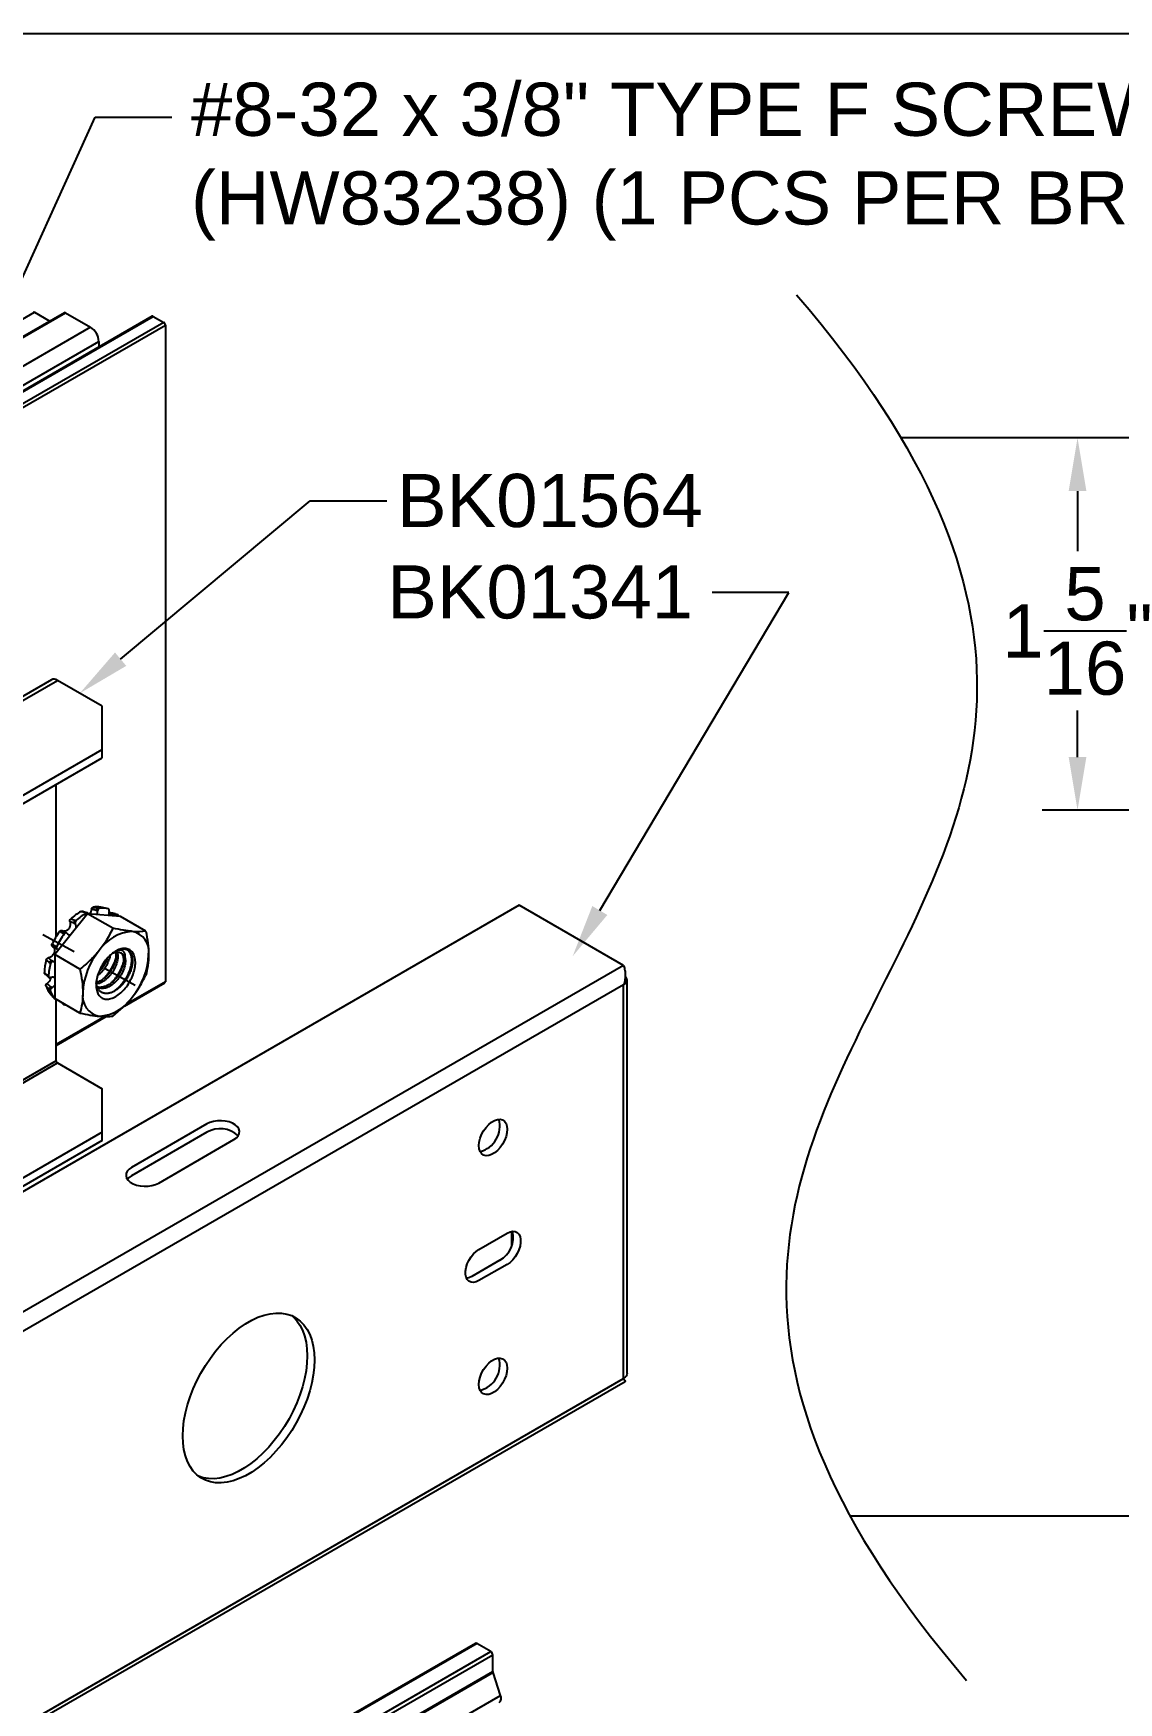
# Model space of a CAD drawing. Extents: x -1.3 to 15.9, y -12.4 to 0.
# Drawn here: x 5.65 to 9.47, y -5.88 to 0 of the extents above; entities that cross this region are included whole.
import ezdxf
from ezdxf import colors
from ezdxf.entities.mleader import LeaderData, LeaderLine
from ezdxf.math import Vec2, Vec3

# ---------------------------------------------------------------- set-up
doc = ezdxf.new("R2010")
doc.units = 0
doc.header["$LTSCALE"] = 0.5
doc.header["$MEASUREMENT"] = 0
doc.linetypes.add('CENTER', pattern=[2, 1.25, -0.25, 0.25, -0.25])
doc.layers.get('Defpoints').update_dxf_attribs({"linetype": 'CONTINUOUS'})
for name, color, linetype in [('Centerline', 210, 'CENTER'), ('Dimension', 10, 'CONTINUOUS'), ('FAB DWG', 221, 'CONTINUOUS'), ('Hardware', 242, 'CONTINUOUS'), ('Housing', 150, 'CONTINUOUS'), ('WallMount Bracket', 190, 'CONTINUOUS')]:
    doc.layers.add(name, color=color, linetype=linetype)
doc.layers.add('Text-Unprinted', color=131, linetype='CONTINUOUS', plot=False)
doc.styles.get("Standard").update_dxf_attribs({"font": 'arial.ttf'})
doc.dimstyles.get("Standard").update_dxf_attribs({"dimtxt": 0.18, "dimasz": 0.18, "dimexe": 0.18, "dimexo": 0.0625, "dimgap": 0.09, "dimtad": 0, "dimtih": 1, "dimtoh": 1, "dimdec": 4, "dimzin": 0, "dimdsep": 46, "dimtxsty": 'Standard', "dimcen": 0.09, "dimadec": 0, "dimazin": 0, "dimtfac": 1, "dimtdec": 4, "dimtofl": 0, "dimtmove": 0, "dimatfit": 3, "dimfxl": 1, "dimtolj": 1, "dimtzin": 0, "dimarcsym": 0})

# ---------------------------------------------------------------- blocks, each defined once
blk = doc.blocks.new('*D0')
at = {"layer": 'Defpoints', "color": 0, "transparency": 16777216}
for p in [(9.3288, -1.4261), (10.435, -1.4261), (10.435, -2.7386)]:
    blk.add_point(p, dxfattribs=at)
at = {"layer": 'FAB DWG', "color": 0, "lineweight": -2, "transparency": 16777216}
for p, q in [((10.385, -1.4261), (9.2038, -1.4261)), ((9.3288, -1.6136), (9.3288, -1.8256)), ((9.3288, -2.5511), (9.3288, -2.3877)), ((10.385, -2.7386), (9.2038, -2.7386))]:
    blk.add_line(p, q, dxfattribs=at)
at = {"layer": 'FAB DWG', "color": 0, "transparency": 16777216}
for points in [[(9.2975, -1.6136), (9.36, -1.6136), (9.3288, -1.4261)], [(9.2975, -2.5511), (9.36, -2.5511), (9.3288, -2.7386)]]:
    blk.add_solid(points, dxfattribs=at)
at = {"layer": 'FAB DWG', "color": 0, "transparency": 16777216, "insert": (9.3288, -2.1066), "char_height": 0.1875, "attachment_point": 5}
blk.add_mtext('\\A1;1{\\H1x;\\S5/16;}"', dxfattribs=at)

msp = doc.modelspace()

# ---------------------------------------------------------------- linework, layer by layer
at = {"layer": 'Centerline', "transparency": 16777216}
msp.add_line((4.1471, -2.33739), (6.00755, -3.35511), dxfattribs=at)
at = {"layer": 'Dimension', "transparency": 16777216}
msp.add_open_spline([(8.33818, -0.92123), (9.30233, -2.04255), (8.63809, -3.36382), (7.97385, -4.68509), (8.93801, -5.80641)], degree=3, dxfattribs=at)
at = {"layer": 'Hardware', "linetype": 'Continuous', "lineweight": 25, "transparency": 16777216}
for p, q in [((5.83974, -3.10353), (5.72373, -3.24785)), ((5.83574, -3.10118), (5.83145, -3.10008)), ((5.83895, -3.10066), (5.83463, -3.09955)), ((5.92855, -3.1548), (5.83974, -3.10353)), ((5.95575, -3.1139), (5.83974, -3.10353)), ((5.87503, -3.09495), (5.87046, -3.09231)), ((5.87508, -3.09331), (5.87046, -3.09231)), ((5.87503, -3.09495), (5.87508, -3.09331)), ((5.87592, -3.08392), (5.8805, -3.08492)), ((5.9086, -3.08539), (5.88594, -3.08077)), ((5.91512, -3.10322), (5.91424, -3.10463)), ((5.91587, -3.09534), (5.91546, -3.09696)), ((5.93814, -3.11146), (5.93357, -3.10882)), ((5.93875, -3.10997), (5.93357, -3.10882)), ((5.93776, -3.11229), (5.93814, -3.11146)), ((5.93814, -3.11146), (5.93875, -3.10997)), ((5.94348, -3.1058), (5.93831, -3.10466)), ((6.04456, -3.16517), (5.95575, -3.1139)), ((5.74949, -3.16381), (5.7489, -3.16348)), ((5.75755, -3.17459), (5.75393, -3.17289)), ((5.7651, -3.17172), (5.76146, -3.17)), ((5.76636, -3.1726), (5.76729, -3.17352)), ((5.79702, -3.13998), (5.79246, -3.13734)), ((5.79637, -3.13875), (5.79246, -3.13734)), ((5.79475, -3.12684), (5.79863, -3.12824)), ((5.79702, -3.13998), (5.79637, -3.13875)), ((5.71831, -3.22008), (5.71604, -3.21872)), ((5.71849, -3.22019), (5.71831, -3.22008)), ((5.72708, -3.21781), (5.73039, -3.22002)), ((5.72831, -3.22621), (5.73165, -3.22843)), ((5.73392, -3.22935), (5.73269, -3.22893)), ((5.70867, -3.27875), (5.7055, -3.27617)), ((5.7182, -3.27187), (5.71363, -3.26923)), ((5.71363, -3.26923), (5.71682, -3.27183)), ((5.71682, -3.27183), (5.7182, -3.27187)), ((5.81254, -3.29911), (5.72373, -3.24785)), ((5.72373, -3.24785), (5.72373, -3.40253)), ((5.69875, -3.32209), (5.70185, -3.32519)), ((5.69994, -3.32548), (5.70306, -3.32859)), ((5.70981, -3.32894), (5.70836, -3.32942)), ((5.70779, -3.37388), (5.70466, -3.37046)), ((5.71411, -3.36418), (5.70954, -3.36154)), ((5.70954, -3.36154), (5.7127, -3.36498)), ((5.7127, -3.36498), (5.71411, -3.36418)), ((5.72059, -3.39984), (5.72391, -3.40359)), ((5.81254, -3.4538), (5.72373, -3.40253)), ((5.74859, -3.41688), (5.75059, -3.41907)), ((5.7506, -3.41907), (5.75413, -3.42296))]:
    msp.add_line(p, q, dxfattribs=at)
at = {"layer": 'Hardware', "linetype": 'Continuous', "lineweight": 25, "transparency": 16777216, "flags": 128}
msp.add_lwpolyline([(5.93891, -3.39533), (5.9433, -3.39264), (5.94767, -3.38964), (5.952, -3.38634), (5.95628, -3.38275), (5.96049, -3.37889), (5.96462, -3.37477), (5.96864, -3.37042), (5.97254, -3.36585), (5.9763, -3.36107), (5.97992, -3.35611), (5.98337, -3.35099), (5.98664, -3.34572), (5.98972, -3.34033), (5.99259, -3.33484), (5.99525, -3.32927), (5.99768, -3.32365), (5.99987, -3.31799), (6.00182, -3.31233), (6.00352, -3.30667), (6.00495, -3.30106), (6.00612, -3.2955), (6.00702, -3.29002), (6.00765, -3.28464), (6.008, -3.27939), (6.00807, -3.27428), (6.00786, -3.26934), (6.00737, -3.26458), (6.00661, -3.26003), (6.00557, -3.2557), (6.00427, -3.25162), (6.0027, -3.24779), (6.00088, -3.24423), (5.99881, -3.24096), (5.99649, -3.23799), (5.99395, -3.23533), (5.99118, -3.23299), (5.9882, -3.23099), (5.98503, -3.22933), (5.98166, -3.22801), (5.97813, -3.22705), (5.97444, -3.22644), (5.9706, -3.22619), (5.96664, -3.2263), (5.96257, -3.22676), (5.9584, -3.22759), (5.95415, -3.22877), (5.94984, -3.2303), (5.94549, -3.23217), (5.94111, -3.23438), (5.93672, -3.23691), (5.93234, -3.23976), (5.92798, -3.24292), (5.92367, -3.24636), (5.91943, -3.25009), (5.91526, -3.25408), (5.91118, -3.25831), (5.90722, -3.26278), (5.90339, -3.26746), (5.89969, -3.27233), (5.89616, -3.27737), (5.8928, -3.28257), (5.88962, -3.2879), (5.88664, -3.29334), (5.88388, -3.29887), (5.88133, -3.30447), (5.87902, -3.31011), (5.87694, -3.31578), (5.87512, -3.32144), (5.87355, -3.32708), (5.87225, -3.33267), (5.87122, -3.33819), (5.87045, -3.34362), (5.86997, -3.34894), (5.86976, -3.35412), (5.86983, -3.35915), (5.87018, -3.364), (5.8708, -3.36866), (5.8717, -3.3731), (5.87287, -3.37731), (5.8743, -3.38127), (5.876, -3.38496), (5.87795, -3.38838), (5.88014, -3.3915), (5.88257, -3.39432), (5.88523, -3.39682), (5.88811, -3.39899), (5.89118, -3.40082), (5.89446, -3.40231), (5.89791, -3.40345), (5.90152, -3.40424), (5.90529, -3.40467), (5.90919, -3.40474), (5.91321, -3.40445), (5.91733, -3.40381), (5.92154, -3.4028), (5.92582, -3.40145), (5.93016, -3.39975), (5.93453, -3.39771), (5.93891, -3.39533)], dxfattribs=at)
at = {"layer": 'Hardware', "linetype": 'Continuous', "lineweight": 25, "transparency": 16777216}
for centre, radius, start, end in [((5.91709, -3.27201), 0.20305, 119.806436, 132.40124), ((5.94107, -3.28456), 0.21148, 119.869164, 132.338512), ((5.83368, -3.10368), 0.00424, 77.057799, 121.753569), ((5.87114, -3.15781), 0.07844, 79.124599, 99.05659), ((5.87878, -3.09175), 0.00834, 110.065676, 183.831231), ((5.89313, -3.1626), 0.0787, 75.076702, 99.233067), ((5.93876, -3.10995), 0.00531, 94.885201, 167.753066), ((5.88895, -3.15456), 0.07357, 34.039391, 40.697123), ((5.99337, -3.34692), 0.31036, 144.390888, 153.876701), ((6.02051, -3.36259), 0.32325, 144.43812, 153.829469), ((5.75936, -3.1758), 0.00617, 70.126172, 151.806606), ((5.80078, -3.13366), 0.00911, 131.509673, 203.839255), ((6.0062, -3.31601), 0.15032, 93.539091, 146.455532), ((5.98381, -3.23683), 0.07206, 350.678185, 79.523158), ((5.73238, -3.22132), 0.00635, 146.472344, 230.266542), ((6.07392, -3.39383), 0.25128, 140.186593, 177.402047), ((5.9649, -3.28041), 0.05182, 75.870964, 121.989898), ((5.90386, -3.32003), 0.21662, 165.612727, 177.674477), ((5.92727, -3.33458), 0.22562, 165.672802, 177.614402), ((5.71421, -3.27814), 0.00893, 93.723918, 167.247503), ((5.8039, -3.23711), 0.25128, 320.186593, 357.402047), ((5.70309, -3.32247), 0.00436, 174.972557, 223.644537), ((5.77112, -3.33392), 0.08156, 196.882703, 220.066396), ((5.7132, -3.36934), 0.00861, 115.090294, 187.476139), ((5.78902, -3.34905), 0.08494, 196.997426, 219.951672), ((5.89401, -3.39411), 0.07206, 170.678185, 259.523158), ((5.87163, -3.31493), 0.15032, 273.539091, 326.455532), ((5.75246, -3.41745), 0.00247, 185.780093, 221.056334), ((5.77389, -3.35693), 0.06925, 254.375717, 261.191306)]:
    msp.add_arc(centre, radius, start, end, dxfattribs=at)
for points, knots in [([(5.81616, -3.09583), (5.81678, -3.09555), (5.81792, -3.09503), (5.819, -3.09529), (5.8195, -3.0954)], [0, 0, 0, 0, 0.5392711, 1, 1, 1, 1]), ([(5.83463, -3.09955), (5.8345, -3.09951), (5.83135, -3.09872), (5.82625, -3.09735), (5.82146, -3.09592), (5.81951, -3.09534)], [0, 0, 0, 0, 0.0255523, 0.6031617, 1, 1, 1, 1]), ([(5.84193, -3.10373), (5.84187, -3.1035), (5.8416, -3.10256), (5.84057, -3.1014), (5.839, -3.10052), (5.83729, -3.10047), (5.83621, -3.10096), (5.83574, -3.10118)], [0, 0, 0, 0, 0.0759089, 0.3205905, 0.5652709, 0.8099464, 1, 1, 1, 1]), ([(5.85349, -3.08736), (5.85326, -3.08858), (5.85279, -3.09119), (5.85154, -3.09504), (5.84986, -3.09876), (5.848, -3.10184), (5.84661, -3.10342), (5.84602, -3.10409)], [0, 0, 0, 0, 0.1926519, 0.4107471, 0.6288038, 0.8427183, 1, 1, 1, 1]), ([(5.85349, -3.08736), (5.85376, -3.08559), (5.85446, -3.0839), (5.85639, -3.08134), (5.8576, -3.08052), (5.85879, -3.08034)], [0, 0, 0, 0, 0.5, 0.5, 1, 1, 1, 1]), ([(5.87282, -3.10649), (5.87318, -3.10543), (5.87399, -3.10306), (5.87476, -3.09915), (5.87494, -3.09636), (5.87503, -3.09495)], [0, 0, 0, 0, 0.2841783, 0.6369144, 1, 1, 1, 1]), ([(5.8805, -3.08492), (5.87916, -3.08512), (5.87778, -3.08615), (5.87577, -3.08926), (5.87513, -3.09132), (5.87508, -3.09331)], [0, 0, 0, 0, 0.5, 0.5, 1, 1, 1, 1]), ([(5.91587, -3.09534), (5.91637, -3.09337), (5.91639, -3.09128), (5.91548, -3.08803), (5.91455, -3.08688), (5.9134, -3.08655)], [0, 0, 0, 0, 0.5, 0.5, 1, 1, 1, 1]), ([(5.91546, -3.09696), (5.91515, -3.09831), (5.91453, -3.10105), (5.91414, -3.10518), (5.91405, -3.10829), (5.91424, -3.10987), (5.91428, -3.1102)], [0, 0, 0, 0, 0.3038142, 0.6163163, 0.9204413, 1, 1, 1, 1]), ([(5.91512, -3.10322), (5.91552, -3.10259), (5.91632, -3.10134), (5.91773, -3.10036), (5.91877, -3.10001), (5.91923, -3.10026), (5.9193, -3.10029)], [0, 0, 0, 0, 0.3159408, 0.6318717, 0.9480559, 1, 1, 1, 1]), ([(5.93831, -3.10465), (5.93815, -3.10462), (5.93442, -3.1038), (5.92812, -3.10236), (5.9219, -3.10085), (5.91932, -3.10023)], [0, 0, 0, 0, 0.0256457, 0.5966667, 1, 1, 1, 1]), ([(5.94473, -3.10659), (5.94394, -3.10567), (5.94282, -3.10551), (5.9406, -3.10676), (5.93951, -3.10817), (5.93875, -3.10997)], [0, 0, 0, 0, 0.5, 0.5, 1, 1, 1, 1]), ([(5.74105, -3.16621), (5.74208, -3.16477), (5.74347, -3.1637), (5.74637, -3.16273), (5.74783, -3.16285), (5.74901, -3.16356)], [0, 0, 0, 0, 0.5, 0.5, 1, 1, 1, 1]), ([(5.77745, -3.13148), (5.77774, -3.13255), (5.77835, -3.13483), (5.77866, -3.13864), (5.77846, -3.1427), (5.77767, -3.14675), (5.77637, -3.15063), (5.77456, -3.15423), (5.77238, -3.15742), (5.76985, -3.16016), (5.76709, -3.16239), (5.76414, -3.16407), (5.76106, -3.16521), (5.75794, -3.16574), (5.75482, -3.16568), (5.75188, -3.16504), (5.75013, -3.16413), (5.74929, -3.1637)], [0, 0, 0, 0, 0.0631913, 0.134475, 0.2057462, 0.2756616, 0.3455616, 0.4126409, 0.4797123, 0.5444148, 0.6091205, 0.6733268, 0.7375433, 0.8032925, 0.8690531, 0.9374387, 1, 1, 1, 1]), ([(5.76146, -3.17), (5.76135, -3.16995), (5.75872, -3.16874), (5.75467, -3.16673), (5.75089, -3.1646), (5.74949, -3.16381)], [0, 0, 0, 0, 0.0266805, 0.6389398, 1, 1, 1, 1]), ([(5.76636, -3.1726), (5.76523, -3.17148), (5.76362, -3.17106), (5.76036, -3.17179), (5.75872, -3.17295), (5.75755, -3.17459)], [0, 0, 0, 0, 0.5, 0.5, 1, 1, 1, 1]), ([(5.76729, -3.17352), (5.76783, -3.17402), (5.76918, -3.17526), (5.7717, -3.17671), (5.7748, -3.17769), (5.77766, -3.17802), (5.77949, -3.17774), (5.78018, -3.17763)], [0, 0, 0, 0, 0.1566092, 0.3909834, 0.6253339, 0.8581188, 1, 1, 1, 1]), ([(5.77745, -3.13148), (5.77698, -3.12997), (5.777, -3.12817), (5.77799, -3.12475), (5.77895, -3.12318), (5.78017, -3.12207)], [0, 0, 0, 0, 0.5, 0.5, 1, 1, 1, 1]), ([(5.79863, -3.12824), (5.79725, -3.12949), (5.7962, -3.13135), (5.79536, -3.13525), (5.79556, -3.13726), (5.79637, -3.13875)], [0, 0, 0, 0, 0.5, 0.5, 1, 1, 1, 1]), ([(5.79957, -3.15351), (5.79963, -3.15259), (5.79979, -3.15037), (5.79942, -3.14694), (5.79857, -3.14325), (5.79754, -3.14108), (5.79702, -3.13998)], [0, 0, 0, 0, 0.1833102, 0.4472995, 0.7196542, 1, 1, 1, 1]), ([(5.99692, -3.16597), (5.99199, -3.16553), (5.9868, -3.16494), (5.97607, -3.16352), (5.97051, -3.16268), (5.95332, -3.15982), (5.94117, -3.15747), (5.92855, -3.1548)], [0, 0, 0, 0, 0.25, 0.25, 0.5, 0.5, 1, 1, 1, 1]), ([(6.04456, -3.16517), (6.04771, -3.17958), (6.05034, -3.19398), (6.05395, -3.22187), (6.05492, -3.23542), (6.05492, -3.2485)], [0, 0, 0, 0, 0.5, 0.5, 1, 1, 1, 1]), ([(5.71604, -3.21872), (5.71923, -3.22075), (5.72163, -3.22409), (5.72376, -3.23215), (5.72347, -3.23691), (5.72012, -3.24598), (5.7171, -3.25021), (5.70961, -3.25656), (5.70528, -3.25863), (5.70101, -3.25937)], [0, 0, 0, 0, 0.25, 0.25, 0.5, 0.5, 0.75, 0.75, 1, 1, 1, 1]), ([(5.71604, -3.21872), (5.71488, -3.21798), (5.71411, -3.2167), (5.71363, -3.21363), (5.71393, -3.21187), (5.71472, -3.21027)], [0, 0, 0, 0, 0.5, 0.5, 1, 1, 1, 1]), ([(5.71834, -3.22004), (5.71999, -3.22099), (5.72335, -3.22294), (5.72662, -3.22512), (5.7283, -3.22623)], [0, 0, 0, 0, 0.4876479, 1, 1, 1, 1]), ([(5.73039, -3.22002), (5.7295, -3.22183), (5.72924, -3.22385), (5.73009, -3.22715), (5.73119, -3.22843), (5.73269, -3.22893)], [0, 0, 0, 0, 0.5, 0.5, 1, 1, 1, 1]), ([(5.73726, -3.23102), (5.73715, -3.23093), (5.73617, -3.23016), (5.73498, -3.22973), (5.73392, -3.22935)], [0, 0, 0, 0, 0.1136955, 1, 1, 1, 1]), ([(5.88091, -3.23294), (5.87598, -3.23906), (5.87079, -3.24507), (5.86007, -3.25669), (5.85451, -3.26233), (5.83731, -3.27879), (5.82516, -3.28916), (5.81254, -3.29911)], [0, 0, 0, 0, 0.25, 0.25, 0.5, 0.5, 1, 1, 1, 1]), ([(5.97755, -3.23016), (5.97913, -3.23092), (5.98199, -3.23231), (5.98564, -3.2352), (5.98872, -3.23843), (5.9914, -3.24227), (5.99361, -3.24659), (5.99534, -3.25128), (5.99662, -3.25634), (5.99745, -3.26184), (5.99783, -3.26768), (5.99775, -3.27378), (5.99721, -3.28013), (5.99618, -3.28677), (5.99467, -3.29352), (5.99274, -3.30026), (5.99041, -3.30701), (5.98763, -3.31383), (5.98447, -3.32059), (5.98098, -3.32716), (5.97718, -3.33359), (5.97302, -3.33989), (5.96858, -3.34592), (5.96392, -3.35158), (5.95907, -3.3569), (5.95397, -3.36191), (5.94874, -3.36648), (5.94349, -3.37055), (5.93821, -3.37415), (5.93284, -3.37731), (5.92747, -3.37997), (5.92219, -3.38206), (5.91697, -3.38361), (5.91181, -3.38461), (5.90685, -3.38502), (5.90216, -3.38486), (5.89773, -3.38418), (5.89349, -3.38296), (5.88952, -3.3812), (5.88588, -3.37895), (5.88256, -3.37619), (5.87954, -3.3729), (5.87692, -3.36915), (5.87472, -3.36505), (5.87291, -3.3606), (5.8715, -3.35573), (5.87058, -3.35131), (5.8703, -3.34843), (5.8702, -3.34741)], [0, 0, 0, 0, 0.0283148, 0.0516097, 0.0749044, 0.0989224, 0.1229404, 0.1455142, 0.168088, 0.1913184, 0.2145488, 0.2371107, 0.2596713, 0.2829182, 0.3061651, 0.3282289, 0.3502927, 0.373012, 0.3957313, 0.4175629, 0.4393945, 0.4618722, 0.4843489, 0.5059024, 0.5274558, 0.5496639, 0.571872, 0.5929752, 0.6140784, 0.6357959, 0.6575127, 0.6785535, 0.6995944, 0.7212895, 0.7429845, 0.7633594, 0.7837342, 0.8047009, 0.8256677, 0.8460458, 0.8664226, 0.8874293, 0.9084361, 0.9282281, 0.9480201, 0.9683961, 0.9887722, 1, 1, 1, 1]), ([(5.9259, -3.3805), (5.9286, -3.3789), (5.9342, -3.37556), (5.9421, -3.36951), (5.9495, -3.36295), (5.95637, -3.35599), (5.963, -3.34829), (5.96925, -3.33996), (5.97492, -3.33127), (5.98003, -3.32227), (5.98454, -3.31301), (5.98835, -3.30363), (5.99139, -3.2943), (5.9936, -3.28522), (5.99497, -3.27652), (5.9955, -3.26826), (5.99525, -3.26049), (5.99418, -3.25326), (5.99231, -3.2467), (5.98963, -3.24098), (5.98652, -3.23639), (5.98401, -3.23417), (5.9829, -3.23319)], [0, 0, 0, 0, 0.0520574, 0.1081796, 0.1552734, 0.2023637, 0.2531643, 0.3033444, 0.3527983, 0.4028472, 0.4535668, 0.5046448, 0.5557553, 0.6065711, 0.6567765, 0.7062365, 0.7562582, 0.8069606, 0.8580319, 0.9091466, 0.9599773, 1, 1, 1, 1]), ([(5.97211, -3.26204), (5.97229, -3.26056), (5.97264, -3.2576), (5.97268, -3.25346), (5.97235, -3.24956), (5.97162, -3.246), (5.97052, -3.24284), (5.96906, -3.24005), (5.96722, -3.23765), (5.96506, -3.23564), (5.96265, -3.23403), (5.95996, -3.23286), (5.957, -3.23214), (5.95373, -3.23187), (5.95015, -3.23213), (5.94626, -3.23292), (5.94213, -3.23434), (5.93915, -3.23558), (5.93754, -3.23649), (5.93742, -3.23656)], [0, 0, 0, 0, 0.058588, 0.117176, 0.1774658, 0.2377557, 0.2963492, 0.3549427, 0.4151499, 0.4753683, 0.5364436, 0.5975189, 0.6600599, 0.7226009, 0.7895108, 0.8564207, 0.9252738, 0.9941269, 1, 1, 1, 1]), ([(5.69403, -3.2662), (5.69444, -3.26458), (5.69537, -3.26298), (5.69791, -3.26049), (5.69947, -3.25964), (5.70101, -3.25937)], [0, 0, 0, 0, 0.5, 0.5, 1, 1, 1, 1]), ([(5.71682, -3.27183), (5.71516, -3.27179), (5.71331, -3.27253), (5.71029, -3.2751), (5.70913, -3.27691), (5.70867, -3.27875)], [0, 0, 0, 0, 0.5, 0.5, 1, 1, 1, 1]), ([(5.7182, -3.27187), (5.71935, -3.27186), (5.72116, -3.27184), (5.72304, -3.27133), (5.72373, -3.27115)], [0, 0, 0, 0, 0.6332516, 1, 1, 1, 1]), ([(5.93814, -3.23919), (5.93817, -3.23929), (5.93892, -3.24133), (5.9395, -3.24619), (5.93977, -3.25362), (5.93896, -3.26178), (5.93714, -3.27039), (5.93428, -3.27939), (5.93047, -3.2885), (5.92582, -3.29745), (5.92044, -3.30611), (5.91436, -3.31434), (5.9076, -3.32203), (5.9003, -3.329), (5.89266, -3.33505), (5.88491, -3.34), (5.87734, -3.34384), (5.87243, -3.34538), (5.87005, -3.34612)], [0, 0, 0, 0, 0.0032855, 0.0706388, 0.1369603, 0.2026155, 0.2695035, 0.3371178, 0.4047845, 0.4718268, 0.5376266, 0.6037343, 0.6709706, 0.7386844, 0.8061958, 0.8728376, 0.9384092, 1, 1, 1, 1]), ([(5.94311, -3.23855), (5.94349, -3.23936), (5.94462, -3.24178), (5.94571, -3.2467), (5.94637, -3.25313), (5.94619, -3.26023), (5.94519, -3.26779), (5.94332, -3.27576), (5.94059, -3.284), (5.93696, -3.29259), (5.93244, -3.30128), (5.92707, -3.30993), (5.92099, -3.31816), (5.91423, -3.32586), (5.90692, -3.33283), (5.89929, -3.33887), (5.89154, -3.34385), (5.88379, -3.34767), (5.87677, -3.3502), (5.87247, -3.35087), (5.87067, -3.35115)], [0, 0, 0, 0, 0.0273655, 0.081369, 0.1367468, 0.1911524, 0.2457534, 0.3012619, 0.3572333, 0.4131999, 0.4738913, 0.5334578, 0.5933032, 0.6541702, 0.7154694, 0.7765855, 0.8369142, 0.8962743, 0.9565672, 1, 1, 1, 1]), ([(5.95603, -3.24077), (5.95725, -3.2418), (5.95984, -3.24398), (5.96276, -3.24874), (5.96492, -3.25462), (5.96608, -3.26143), (5.96627, -3.26895), (5.96548, -3.27708), (5.96365, -3.2857), (5.9608, -3.2947), (5.95699, -3.30381), (5.95233, -3.31276), (5.94696, -3.32141), (5.94088, -3.32964), (5.93412, -3.33734), (5.92681, -3.34431), (5.91918, -3.35036), (5.91143, -3.35532), (5.90367, -3.35918), (5.89593, -3.36185), (5.88827, -3.36329), (5.88101, -3.36328), (5.876, -3.36265), (5.87368, -3.36167), (5.87339, -3.36155)], [0, 0, 0, 0, 0.0427868, 0.0906369, 0.1387048, 0.1865073, 0.2335776, 0.280175, 0.3276473, 0.3756351, 0.4236601, 0.471242, 0.517942, 0.5648606, 0.6125801, 0.6606385, 0.7085533, 0.7558509, 0.802389, 0.8496585, 0.8975604, 0.9456217, 0.99336, 1, 1, 1, 1]), ([(5.97211, -3.26204), (5.97238, -3.26418), (5.97292, -3.26841), (5.9727, -3.27555), (5.97171, -3.2831), (5.96983, -3.29107), (5.96711, -3.29931), (5.96348, -3.30789), (5.95896, -3.31659), (5.95359, -3.32524), (5.94751, -3.33347), (5.94074, -3.34116), (5.93344, -3.34814), (5.92581, -3.35418), (5.91806, -3.35915), (5.9103, -3.36301), (5.90255, -3.36568), (5.89492, -3.36709), (5.88758, -3.3672), (5.88086, -3.36588), (5.87634, -3.36434), (5.87431, -3.36292), (5.87405, -3.36274)], [0, 0, 0, 0, 0.0491453, 0.0974279, 0.1458838, 0.1951452, 0.2448174, 0.2944852, 0.3483461, 0.4012088, 0.4543189, 0.5083357, 0.562736, 0.6169738, 0.6705129, 0.7231924, 0.7766997, 0.8309229, 0.8853266, 0.9393646, 0.9925124, 1, 1, 1, 1]), ([(5.91876, -3.25085), (5.91869, -3.25139), (5.9183, -3.25448), (5.91676, -3.26047), (5.91409, -3.26869), (5.91044, -3.27728), (5.90593, -3.28597), (5.90055, -3.29462), (5.89447, -3.30286), (5.8877, -3.31053), (5.88123, -3.31683), (5.87694, -3.32011), (5.87522, -3.32143)], [0, 0, 0, 0, 0.02295765, 0.12915668, 0.23624126, 0.34331651, 0.45943141, 0.57339424, 0.68789044, 0.80434126, 0.92161897, 1, 1, 1, 1]), ([(5.90841, -3.26157), (5.90815, -3.26241), (5.90697, -3.26625), (5.90391, -3.2732), (5.89931, -3.28214), (5.89393, -3.29081), (5.88782, -3.29898), (5.88314, -3.30458), (5.8804, -3.30716), (5.8801, -3.30745)], [0, 0, 0, 0, 0.052602, 0.2398412, 0.4253527, 0.607426, 0.7903514, 0.9763997, 1, 1, 1, 1]), ([(5.88134, -3.30463), (5.88203, -3.30384), (5.88498, -3.30047), (5.88968, -3.29401), (5.89539, -3.28535), (5.90045, -3.27635), (5.90402, -3.26927), (5.90563, -3.26523), (5.906, -3.26429)], [0, 0, 0, 0, 0.066224, 0.2834718, 0.4975759, 0.714256, 0.9338397, 1, 1, 1, 1]), ([(5.89806, -3.33058), (5.89975, -3.3289), (5.90387, -3.32482), (5.90996, -3.31766), (5.91622, -3.30935), (5.92189, -3.30065), (5.92699, -3.29166), (5.93151, -3.28239), (5.93528, -3.27302), (5.93774, -3.26585), (5.93866, -3.26193), (5.93887, -3.26105)], [0, 0, 0, 0, 0.0881213, 0.2139264, 0.3381944, 0.4606643, 0.5846076, 0.7102118, 0.8367036, 0.9632759, 1, 1, 1, 1]), ([(5.92457, -3.34589), (5.92627, -3.3442), (5.93039, -3.34012), (5.93647, -3.33297), (5.94274, -3.32466), (5.9484, -3.31596), (5.95351, -3.30696), (5.95803, -3.2977), (5.9618, -3.28833), (5.96426, -3.28116), (5.96518, -3.27724), (5.96539, -3.27636)], [0, 0, 0, 0, 0.0881213, 0.2139264, 0.3381944, 0.4606643, 0.5846076, 0.7102118, 0.8367036, 0.9632759, 1, 1, 1, 1]), ([(5.92959, -3.24173), (5.9301, -3.24152), (5.93207, -3.24068), (5.93545, -3.23969), (5.93965, -3.2388), (5.94368, -3.23842), (5.94755, -3.2385), (5.95128, -3.23906), (5.95479, -3.24011), (5.95804, -3.2416), (5.96103, -3.24355), (5.96377, -3.24595), (5.96612, -3.24869), (5.96808, -3.25165), (5.9697, -3.2548), (5.97108, -3.25824), (5.97177, -3.26077), (5.97211, -3.26204)], [0, 0, 0, 0, 0.0250786, 0.0978305, 0.1705824, 0.2412804, 0.3119784, 0.3847303, 0.4574823, 0.5281803, 0.5988783, 0.6716302, 0.7443821, 0.8075613, 0.8707404, 0.9353702, 1, 1, 1, 1]), ([(6.05492, -3.2485), (6.05492, -3.26159), (6.05392, -3.27427), (6.05029, -3.29799), (6.04769, -3.30916), (6.04456, -3.31986)], [0, 0, 0, 0, 0.5, 0.5, 1, 1, 1, 1]), ([(5.68878, -3.3147), (5.68844, -3.31435), (5.68769, -3.31357), (5.68741, -3.31224), (5.68741, -3.31139), (5.68742, -3.31124)], [0, 0, 0, 0, 0.3964953, 0.8901102, 1, 1, 1, 1]), ([(5.68874, -3.31473), (5.69058, -3.31645), (5.69432, -3.3199), (5.69805, -3.32361), (5.69994, -3.32548)], [0, 0, 0, 0, 0.4946393, 1, 1, 1, 1]), ([(5.69307, -3.3576), (5.6927, -3.35642), (5.69287, -3.35493), (5.69424, -3.35196), (5.69541, -3.35053), (5.69684, -3.34946)], [0, 0, 0, 0, 0.5, 0.5, 1, 1, 1, 1]), ([(5.70935, -3.32909), (5.7093, -3.32982), (5.7092, -3.33158), (5.70837, -3.33448), (5.70701, -3.33771), (5.70513, -3.34089), (5.70278, -3.34398), (5.70002, -3.34686), (5.69794, -3.34862), (5.69686, -3.34944), (5.69684, -3.34946)], [0, 0, 0, 0, 0.1037728, 0.2484058, 0.3930619, 0.5411708, 0.6893053, 0.8433531, 0.9974178, 1, 1, 1, 1]), ([(5.70185, -3.32519), (5.70179, -3.32688), (5.70247, -3.32831), (5.70488, -3.32988), (5.7066, -3.33001), (5.70836, -3.32942)], [0, 0, 0, 0, 0.5, 0.5, 1, 1, 1, 1]), ([(5.72373, -3.32915), (5.72352, -3.32903), (5.72249, -3.32844), (5.72024, -3.3279), (5.71704, -3.32759), (5.71351, -3.32788), (5.71106, -3.32858), (5.70981, -3.32894)], [0, 0, 0, 0, 0.0586787, 0.2839583, 0.5154138, 0.7542038, 1, 1, 1, 1]), ([(5.81254, -3.29911), (5.81569, -3.31352), (5.81832, -3.32792), (5.82193, -3.35581), (5.8229, -3.36936), (5.8229, -3.38244)], [0, 0, 0, 0, 0.5, 0.5, 1, 1, 1, 1]), ([(5.99692, -3.398), (6.00184, -3.39188), (6.00654, -3.38558), (6.01537, -3.37287), (6.01953, -3.36642), (6.03131, -3.34683), (6.03825, -3.33346), (6.04456, -3.31986)], [0, 0, 0, 0, 0.25, 0.25, 0.5, 0.5, 1, 1, 1, 1]), ([(5.7127, -3.36498), (5.71099, -3.36595), (5.70947, -3.36749), (5.70766, -3.37079), (5.70737, -3.37254), (5.70779, -3.37388)], [0, 0, 0, 0, 0.5, 0.5, 1, 1, 1, 1]), ([(5.71411, -3.36418), (5.71527, -3.36347), (5.71761, -3.36204), (5.7208, -3.35933), (5.72288, -3.35736), (5.72372, -3.35627), (5.72373, -3.35625)], [0, 0, 0, 0, 0.32803256, 0.66541024, 0.99437673, 1, 1, 1, 1]), ([(5.72391, -3.40359), (5.7243, -3.4039), (5.7251, -3.40453), (5.72637, -3.40478), (5.72715, -3.40458), (5.72724, -3.40456)], [0, 0, 0, 0, 0.4694788, 0.9389584, 1, 1, 1, 1]), ([(5.8229, -3.38244), (5.8229, -3.39553), (5.8219, -3.40821), (5.81827, -3.43193), (5.81567, -3.4431), (5.81254, -3.4538)], [0, 0, 0, 0, 0.5, 0.5, 1, 1, 1, 1]), ([(5.75376, -3.41987), (5.75371, -3.42002), (5.7534, -3.42082), (5.75353, -3.42201), (5.75411, -3.42316), (5.7549, -3.42349), (5.75524, -3.42363)], [0, 0, 0, 0, 0.0783837, 0.4102916, 0.742193, 1, 1, 1, 1]), ([(5.88091, -3.46497), (5.88583, -3.46541), (5.89053, -3.46571), (5.89936, -3.46604), (5.90352, -3.46607), (5.9153, -3.4658), (5.92224, -3.46515), (5.92855, -3.46418)], [0, 0, 0, 0, 0.25, 0.25, 0.5, 0.5, 1, 1, 1, 1])]:
    msp.add_open_spline(points, degree=3, knots=knots, dxfattribs=at)
for points in [[(5.83145, -3.10008), (5.82621, -3.09874), (5.82112, -3.09732), (5.81616, -3.09583)], [(5.87046, -3.09231), (5.8649, -3.09064), (5.85924, -3.089), (5.85349, -3.08736)], [(5.85879, -3.08034), (5.86463, -3.08152), (5.87033, -3.08271), (5.87592, -3.08392)], [(5.93357, -3.10882), (5.92747, -3.10702), (5.92132, -3.10515), (5.91512, -3.10322)], [(5.75393, -3.17289), (5.74952, -3.17082), (5.74523, -3.1686), (5.74105, -3.16621)], [(5.79246, -3.13734), (5.78755, -3.1353), (5.78255, -3.13334), (5.77745, -3.13148)], [(5.78017, -3.12207), (5.78516, -3.12354), (5.79002, -3.12513), (5.79475, -3.12684)], [(5.92855, -3.1548), (5.9159, -3.18206), (5.90067, -3.20835), (5.88091, -3.23294)], [(6.04456, -3.16517), (6.03191, -3.16713), (6.01668, -3.16773), (5.99692, -3.16597)], [(5.71472, -3.21027), (5.71892, -3.21261), (5.72304, -3.21512), (5.72708, -3.21781)], [(5.7055, -3.27617), (5.70163, -3.27302), (5.69781, -3.2697), (5.69403, -3.2662)], [(5.70101, -3.25937), (5.70518, -3.26279), (5.70939, -3.26607), (5.71363, -3.26923)], [(5.68742, -3.31124), (5.6912, -3.31469), (5.69498, -3.31831), (5.69875, -3.32209)], [(5.69684, -3.34946), (5.7011, -3.35358), (5.70534, -3.3576), (5.70954, -3.36154)], [(5.70466, -3.37046), (5.70084, -3.3663), (5.69697, -3.36202), (5.69307, -3.3576)], [(5.7087, -3.38641), (5.71259, -3.3908), (5.71655, -3.39528), (5.72059, -3.39984)], [(5.92855, -3.46418), (5.95385, -3.44422), (5.97715, -3.42259), (5.99692, -3.398)], [(5.81254, -3.4538), (5.83784, -3.45915), (5.86114, -3.4632), (5.88091, -3.46497)]]:
    msp.add_open_spline(points, degree=3, dxfattribs=at)
at = {"layer": 'Housing', "linetype": 'Continuous', "lineweight": 25, "transparency": 16777216}
for p, q in [((1.30195, -3.4939), (5.65242, -0.98296)), ((5.75826, -0.98461), (1.40779, -3.49556)), ((1.41154, -3.49593), (5.76201, -0.98499)), ((6.06763, -0.99737), (1.71716, -3.50831)), ((1.72091, -3.50868), (6.07138, -0.99774)), ((5.65242, -0.98296), (5.70677, -1.01434)), ((5.76201, -0.98499), (5.84996, -1.03576)), ((6.07138, -0.99774), (6.1085, -1.01917)), ((5.84996, -1.03576), (1.4995, -3.54671)), ((6.1085, -1.01917), (1.75804, -3.53012)), ((1.76334, -3.5393), (6.1138, -1.02836)), ((6.1138, -1.02836), (6.1138, -3.34325)), ((1.52867, -3.59723), (5.87913, -1.08628)), ((5.87913, -1.08628), (5.87913, -1.10619)), ((15.26932, -1.42612), (8.70682, -1.42612)), ((5.96963, -3.42892), (6.11225, -3.34669)), ((6.1138, -3.34325), (5.97702, -3.42212)), ((5.72898, -3.56768), (5.9053, -3.46602)), ((5.90089, -3.46602), (5.72898, -3.56514)), ((8.52651, -5.22612), (15.08901, -5.22612)), ((7.20637, -5.67595), (3.1378, -8.02388)), ((7.21136, -5.67645), (3.14279, -8.02437)), ((3.19229, -8.05294), (7.26086, -5.70502)), ((7.26086, -5.70502), (7.21136, -5.67645)), ((7.26793, -5.71727), (3.19936, -8.06519)), ((7.26793, -5.77531), (7.26793, -5.71727)), ((3.19936, -8.12323), (7.26793, -5.77531)), ((7.2686, -5.77914), (3.20003, -8.12707)), ((7.29493, -5.85955), (7.2686, -5.77914)), ((3.22636, -8.20747), (7.29493, -5.85955))]:
    msp.add_line(p, q, dxfattribs=at)
for centre, radius, start, end in [((5.65022, -0.98603), 0.00377, 54.382423, 114.307119), ((5.75982, -0.98795), 0.00369, 53.612934, 115.076607), ((6.06918, -1.00081), 0.00377, 54.382423, 114.307119), ((5.81581, -1.08917), 0.06339, 2.605478, 57.394522), ((6.10229, -1.02888), 0.01153, 2.605478, 57.394522), ((6.11013, -3.34366), 0.0037, 305.013333, 6.298848), ((7.20844, -5.68054), 0.00503, 54.382423, 114.307119), ((7.25258, -5.71797), 0.01537, 2.605478, 57.394522), ((7.2804, -5.77513), 0.01247, 180.830302, 198.780643), ((7.27621, -5.86939), 0.02114, 313.254336, 27.732966)]:
    msp.add_arc(centre, radius, start, end, dxfattribs=at)
at = {"layer": 'Text-Unprinted', "transparency": 16777216}
msp.add_lwpolyline([(0, 0), (15.71233, 0), (15.71233, -12.38165), (0, -12.38165)], close=True, dxfattribs=at)
at = {"layer": 'WallMount Bracket', "linetype": 'Continuous', "lineweight": 25, "transparency": 16777216}
for p, q in [((5.71231, -2.27873), (4.73685, -2.8417)), ((4.73765, -2.85539), (5.73322, -2.2808)), ((5.89116, -2.37195), (5.73322, -2.2808)), ((5.89116, -2.52498), (5.89116, -2.37195)), ((3.76984, -3.74929), (5.89116, -2.52498)), ((5.89116, -2.55426), (5.89116, -2.52498)), ((3.76984, -3.77857), (5.89116, -2.55426)), ((5.72898, -3.18438), (5.72898, -2.64786)), ((7.36052, -3.07349), (4.65817, -4.63314)), ((7.72867, -3.28597), (7.36052, -3.07349)), ((7.72867, -3.28597), (5.02632, -4.84562)), ((7.72867, -3.35431), (5.08551, -4.8798)), ((7.72867, -4.74173), (7.72867, -3.35431)), ((7.74093, -4.72472), (7.74093, -3.33715)), ((5.72898, -3.62225), (5.72898, -3.40557)), ((5.72898, -3.62225), (3.3425, -4.9996)), ((3.34674, -5.00695), (5.73322, -3.6296)), ((5.73322, -3.6296), (5.89116, -3.72075)), ((5.89116, -3.87379), (5.89116, -3.72075)), ((5.89116, -3.87379), (3.76984, -5.0981)), ((5.89116, -3.90307), (5.89116, -3.87379)), ((6.25992, -3.8449), (5.99476, -3.99794)), ((6.25992, -3.87418), (5.99476, -4.02722)), ((5.89116, -3.90307), (3.76984, -5.12738)), ((6.09022, -4.05303), (6.35538, -3.89999)), ((7.21916, -4.28696), (7.31859, -4.22957)), ((7.33517, -4.27222), (7.33517, -4.22343)), ((7.29324, -4.32519), (7.19381, -4.38258)), ((7.31859, -4.33982), (7.21916, -4.39721)), ((5.06203, -6.29493), (7.7348, -4.75236)), ((5.08551, -6.26722), (7.72867, -4.74173))]:
    msp.add_line(p, q, dxfattribs=at)
at = {"layer": 'WallMount Bracket', "linetype": 'Continuous', "lineweight": 25, "transparency": 16777216, "flags": 128}
for points in [[(6.35538, -3.89999), (6.36426, -3.89366), (6.37067, -3.88641), (6.37432, -3.87854), (6.37506, -3.87041), (6.37285, -3.86236), (6.3678, -3.85476), (6.36011, -3.84793), (6.35013, -3.84217), (6.3383, -3.83774), (6.32512, -3.83482), (6.31118, -3.83354), (6.29709, -3.83397), (6.28346, -3.83608), (6.27089, -3.83977), (6.25992, -3.8449)], [(7.21902, -3.92108), (7.22011, -3.90848), (7.22333, -3.89517), (7.22855, -3.88174), (7.23552, -3.86877), (7.24395, -3.85683), (7.25347, -3.84644), (7.26366, -3.83806), (7.27409, -3.83204), (7.28428, -3.82866), (7.2938, -3.82806), (7.30223, -3.83027), (7.30921, -3.83519), (7.31442, -3.84261), (7.31764, -3.85219), (7.31873, -3.86354), (7.31764, -3.87613), (7.31442, -3.88944), (7.30921, -3.90287), (7.30223, -3.91584), (7.2938, -3.92778), (7.28428, -3.93817), (7.27409, -3.94656), (7.26366, -3.95257), (7.25347, -3.95595), (7.24395, -3.95655), (7.23552, -3.95434), (7.22855, -3.94942), (7.22333, -3.94201), (7.22011, -3.93242), (7.21902, -3.92108)], [(5.99476, -3.99794), (5.98588, -4.00427), (5.97947, -4.01152), (5.97582, -4.01939), (5.97508, -4.02752), (5.97729, -4.03557), (5.98234, -4.04317), (5.99003, -4.05), (6.00001, -4.05576), (6.01184, -4.0602), (6.02502, -4.06312), (6.03895, -4.06439), (6.05305, -4.06396), (6.06668, -4.06186), (6.07925, -4.05816), (6.09022, -4.05303)], [(5.99476, -4.02722), (5.98588, -4.03354), (5.97993, -4.04012)], [(7.31859, -4.22957), (7.32852, -4.22505), (7.33801, -4.22313), (7.34665, -4.22391), (7.35406, -4.22734), (7.35993, -4.23327), (7.36399, -4.24146), (7.36606, -4.25153), (7.36606, -4.26306), (7.36399, -4.27553), (7.35993, -4.2884), (7.35406, -4.30111), (7.34665, -4.3131), (7.33801, -4.32385), (7.32852, -4.33288), (7.31859, -4.33982)], [(7.21916, -4.39721), (7.20923, -4.40173), (7.19974, -4.40364), (7.1911, -4.40287), (7.18369, -4.39944), (7.17782, -4.3935), (7.17376, -4.38532), (7.17169, -4.37524), (7.17169, -4.36372), (7.17376, -4.35125), (7.17782, -4.33838), (7.18369, -4.32567), (7.1911, -4.31368), (7.19974, -4.30293), (7.20923, -4.29389), (7.21916, -4.28696)], [(7.19381, -4.38258), (7.18388, -4.3871), (7.17521, -4.38895)], [(6.17507, -4.94467), (6.17612, -4.91859), (6.17926, -4.89154), (6.18447, -4.86375), (6.19169, -4.83549), (6.20086, -4.807), (6.2119, -4.77854), (6.22471, -4.75038), (6.23917, -4.72276), (6.25515, -4.69594), (6.2725, -4.67016), (6.29108, -4.64566), (6.3107, -4.62265), (6.3312, -4.60134), (6.35239, -4.58193), (6.37407, -4.56459), (6.39605, -4.54948), (6.41813, -4.53673), (6.44011, -4.52647), (6.46179, -4.51879), (6.48298, -4.51374), (6.50347, -4.51139), (6.5231, -4.51175), (6.54167, -4.51481), (6.55903, -4.52056), (6.57501, -4.52894), (6.58947, -4.53986), (6.60228, -4.55324), (6.61332, -4.56895), (6.62249, -4.58686), (6.62971, -4.60679), (6.63492, -4.62856), (6.63806, -4.65199), (6.63911, -4.67685), (6.63806, -4.70293), (6.63492, -4.72999), (6.62971, -4.75777), (6.62249, -4.78604), (6.61332, -4.81453), (6.60228, -4.84298), (6.58947, -4.87115), (6.57501, -4.89876), (6.55903, -4.92558), (6.54167, -4.95136), (6.5231, -4.97587), (6.50347, -4.99888), (6.48298, -5.02019), (6.46179, -5.0396), (6.44011, -5.05694), (6.41813, -5.07205), (6.39605, -5.08479), (6.37407, -5.09505), (6.35239, -5.10274), (6.3312, -5.10778), (6.3107, -5.11014), (6.29108, -5.10978), (6.2725, -5.10671), (6.25515, -5.10097), (6.23917, -5.09259), (6.22471, -5.08167), (6.2119, -5.06829), (6.20086, -5.05257), (6.19169, -5.03467), (6.18447, -5.01474), (6.17926, -4.99296), (6.17612, -4.96954), (6.17507, -4.94467)], [(6.55794, -4.52011), (6.56412, -4.52523), (6.57693, -4.53861), (6.58797, -4.55432), (6.59714, -4.57223), (6.60436, -4.59216), (6.60957, -4.61393), (6.61271, -4.63736), (6.61376, -4.66222), (6.61271, -4.6883), (6.60957, -4.71536), (6.60436, -4.74314), (6.59714, -4.77141), (6.58797, -4.7999), (6.57693, -4.82835), (6.56412, -4.85652), (6.54966, -4.88413), (6.53368, -4.91095), (6.51632, -4.93673), (6.49775, -4.96124), (6.47812, -4.98425), (6.45763, -5.00556), (6.43644, -5.02497), (6.41476, -5.04231), (6.39278, -5.05742), (6.3707, -5.07016), (6.34872, -5.08042), (6.32704, -5.08811), (6.30585, -5.09315), (6.28535, -5.09551), (6.26573, -5.09515), (6.24715, -5.09208), (6.23089, -5.08679)], [(7.21902, -4.76324), (7.22011, -4.75064), (7.22333, -4.73734), (7.22855, -4.7239), (7.23552, -4.71093), (7.24395, -4.69899), (7.25347, -4.6886), (7.26366, -4.68022), (7.27409, -4.6742), (7.28428, -4.67082), (7.2938, -4.67022), (7.30223, -4.67243), (7.30921, -4.67735), (7.31442, -4.68477), (7.31764, -4.69436), (7.31873, -4.7057), (7.31764, -4.7183), (7.31442, -4.7316), (7.30921, -4.74503), (7.30223, -4.758), (7.2938, -4.76994), (7.28428, -4.78033), (7.27409, -4.78872), (7.26366, -4.79473), (7.25347, -4.79811), (7.24395, -4.79871), (7.23552, -4.79651), (7.22855, -4.79159), (7.22333, -4.78417), (7.22011, -4.77458), (7.21902, -4.76324)]]:
    msp.add_lwpolyline(points, dxfattribs=at)
at = {"layer": 'WallMount Bracket', "linetype": 'Continuous', "lineweight": 25, "transparency": 16777216}
for centre, radius, start, end in [((5.72097, -2.29791), 0.02105, 54.390899, 114.307299), ((5.73819, -3.62184), 0.00922, 182.602294, 237.397707), ((6.30663, -3.9527), 0.09136, 45.902673, 120.745132), ((7.20015, -3.85264), 0.09229, 284.540223, 15.477404), ((7.24864, -4.2455), 0.09132, 299.240392, 14.138434), ((7.20015, -4.6948), 0.09229, 284.540223, 15.477404)]:
    msp.add_arc(centre, radius, start, end, dxfattribs=at)
for points, knots in [([(7.72867, -3.28597), (7.73009, -3.28966), (7.73148, -3.29417), (7.73372, -3.30464), (7.73453, -3.3104), (7.73508, -3.32283), (7.73481, -3.3292), (7.73282, -3.34213), (7.73116, -3.34836), (7.72867, -3.35431)], [0, 0, 0, 0, 0.25, 0.25, 0.5, 0.5, 0.75, 0.75, 1, 1, 1, 1]), ([(7.72867, -3.35431), (7.73212, -3.35191), (7.73901, -3.34712), (7.74175, -3.33789), (7.74003, -3.33034), (7.73553, -3.32697), (7.7343, -3.32604)], [0, 0, 0, 0, 0.2958762, 0.5917524, 0.8876286, 1, 1, 1, 1]), ([(7.74093, -4.72404), (7.74093, -4.7273), (7.73984, -4.73056), (7.73565, -4.73661), (7.73255, -4.73939), (7.72867, -4.74173)], [0.5, 0.5, 0.5, 0.5, 0.75, 0.75, 1, 1, 1, 1]), ([(7.72867, -4.74173), (7.73055, -4.74426), (7.73445, -4.74952), (7.73554, -4.7531), (7.73478, -4.75228), (7.73475, -4.75225)], [0, 0, 0, 0, 0.4716992, 0.9812489, 1, 1, 1, 1])]:
    msp.add_open_spline(points, degree=3, knots=knots, dxfattribs=at)

# ---------------------------------------------------------------- dimensions: what is measured, and where the dimension line sits
at = {"layer": 'FAB DWG', "transparency": 16777216}
dim = msp.add_linear_dim(base=(9.32877, -1.42612), p1=(10.435, -2.73862), p2=(10.435, -1.42612), angle=90, dimstyle='Standard', override={"dimtxt": 0.1875, "dimasz": 0.1875, "dimexe": 0.125, "dimexo": 0.05, "dimgap": 0.06, "dimlunit": 4, "dimadec": 3, "dimtdec": 3}, dxfattribs=at)
dim.commit()
dim.dimension.update_dxf_attribs({"geometry": '*D0', "text_midpoint": (9.32877, -2.10663), "dimtype": 128})

# ---------------------------------------------------------------- leaders
ml = msp.add_multileader_mtext('Standard', dxfattribs=at)
ml.set_content('\\A1;#8-32 x 3/8" TYPE F SCREW^J(HW83238) (1 PCS PER BRACKET)', color=256)
ml.set_leader_properties()
ml.build(insert=Vec2(0, 0))
ml.multileader.update_dxf_attribs({"text_right_attachment_type": 2, "dogleg_length": 0.36, "arrow_head_size": 0.1875})
ctx = ml.context
ctx.base_point, ctx.char_height, ctx.arrow_head_size, ctx.landing_gap_size, ctx.plane_origin = Vec3(6.13687, -0.29501), 0.1875, 0.1875, 0.0675, Vec3(1.63976, -4.72223)
ctx.right_attachment = 2
notes = []
notes.append((ctx, [(0, (1, 1, 0), (5.86687, -0.29501), (1, 0), 0.27, [(0, [(4.70673, -2.85179)], 0, [])])]))
ctx.mtext.insert, ctx.mtext.width, ctx.mtext.flow_direction = Vec3(6.20437, -0.1737), 4.2159133, 5
ml = msp.add_multileader_mtext('Standard', dxfattribs=at)
ml.set_content('BK01564', color=256)
ml.set_leader_properties()
ml.build(insert=Vec2(0, 0))
ml.multileader.update_dxf_attribs({"text_right_attachment_type": 2, "dogleg_length": 0.36, "arrow_head_size": 0.1875})
ctx = ml.context
ctx.base_point, ctx.char_height, ctx.arrow_head_size, ctx.landing_gap_size, ctx.plane_origin = Vec3(6.89467, -1.6483), 0.1875, 0.1875, 0.0675, Vec3(-0.16017, -6.33078)
ctx.right_attachment, ctx.text_align_type = 2, 2
notes.append((ctx, [(0, (1, 1, 0), (6.62467, -1.6483), (1, 0), 0.27, [(0, [(5.81219, -2.32637)], 0, [])])]))
ctx.mtext.insert, ctx.mtext.width, ctx.mtext.alignment, ctx.mtext.flow_direction = Vec3(8.00813, -1.55295), 5.7166374, 3, 5
ml = msp.add_multileader_mtext('Standard', dxfattribs=at)
ml.set_content('{\\fArial|b0|i0|c0|p34;BK01341}', color=256)
ml.set_leader_properties()
ml.build(insert=Vec2(0, 0))
ml.multileader.update_dxf_attribs({"text_right_attachment_type": 2, "dogleg_length": 0.36, "arrow_head_size": 0.1875})
ctx = ml.context
ctx.base_point, ctx.char_height, ctx.arrow_head_size, ctx.landing_gap_size, ctx.plane_origin = Vec3(6.89566, -1.97052), 0.1875, 0.1875, 0.0675, Vec3(1.577, -7.25777)
ctx.right_attachment, ctx.text_align_type = 2, 2
notes.append((ctx, [(1, (1, 1, 0), (8.31119, -1.9709), (-1, 0), 0.27, [(0, [(7.54936, -3.25336)], 0, [])])]))
ctx.mtext.insert, ctx.mtext.width, ctx.mtext.alignment, ctx.mtext.flow_direction = Vec3(7.97369, -1.8751), 1.6756876, 3, 5
for ctx, leaders in notes:
    for number, flags, end, landing, length, lines in leaders:
        leader = LeaderData()
        leader.index, (leader.has_last_leader_line, leader.has_dogleg_vector, leader.attachment_direction) = number, flags
        leader.last_leader_point, leader.dogleg_vector, leader.dogleg_length = Vec3(end), Vec3(landing), length
        for number, points, colour, breaks in lines:
            line = LeaderLine()
            line.index, line.vertices, line.color, line.breaks = number, Vec3.list(points), colors.encode_raw_color(colour), breaks
            leader.lines.append(line)
        ctx.leaders.append(leader)

doc.saveas('drawing.dxf')
